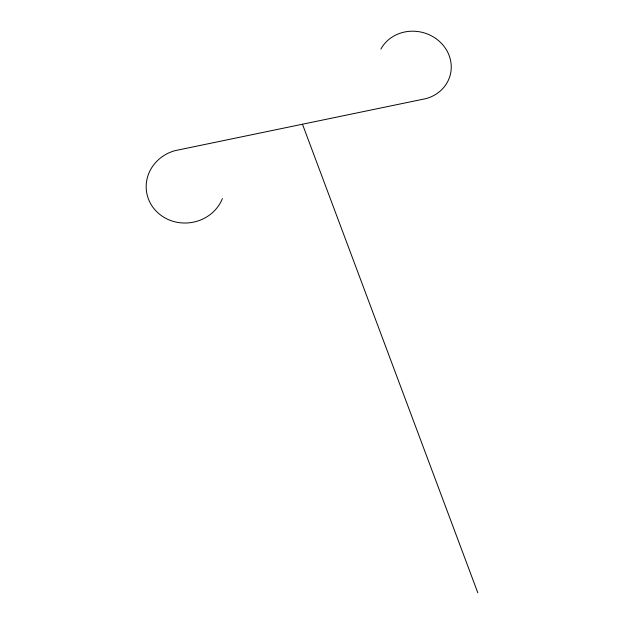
<?xml version="1.0" encoding="UTF-8"?>
<svg xmlns="http://www.w3.org/2000/svg" width="624" height="624" viewBox="0 0 624 624"><rect width="100%" height="100%" fill="white"/><g stroke="black" fill="none" stroke-linecap="round" stroke-linejoin="round"><path stroke-width="0.94" d="M302.468 124.231L477.812 592.8M380.905 49.046A37.292 34.203 14.4 0 1 442.049 44.008A37.292 34.203 14.4 0 1 426.169 98.576L175.024 150.657A39.421 36.902 -7.2 0 0 156.484 211.45A39.421 36.902 -7.2 0 0 222.401 198.588"/></g></svg>
